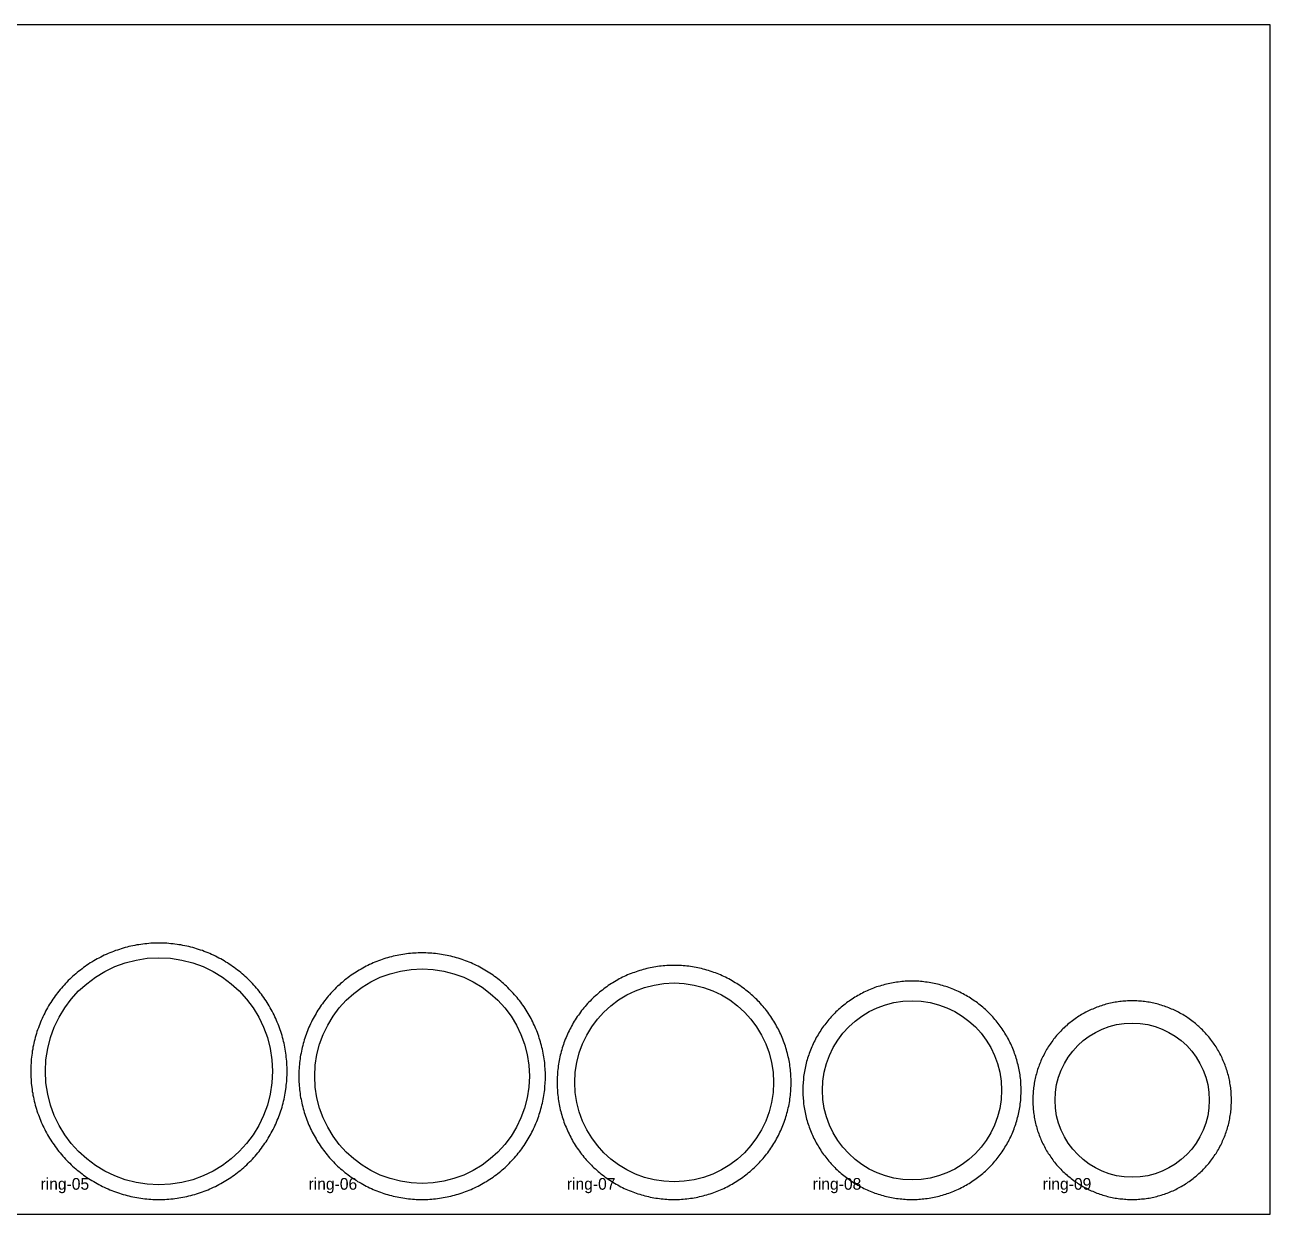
# Model space of a CAD drawing. Header units: millimetres. Extents: x 0 to 2440, y 0 to 1220.
# Drawn here: x 1162 to 2440, y 0 to 1220 of the extents above; entities that cross this region are included whole.
import ezdxf

# ---------------------------------------------------------------- set-up
doc = ezdxf.new("R2010")
doc.units = ezdxf.units.MM
doc.layers.add('CUT_INSIDE', color=5, linetype='Continuous')
doc.layers.add('CUT_OUTSIDE', color=1, linetype='Continuous')

msp = doc.modelspace()

# ---------------------------------------------------------------- linework, layer by layer
at = {"layer": 'CUT_INSIDE'}
for centre, radius in [((1299.9, 146.5), 116.5), ((1569.9, 141.5), 110.1), ((1828.5, 135.1), 102), ((2072.6, 127), 91.9), ((2298.5, 116.9), 79.1)]:
    msp.add_circle(centre, radius, dxfattribs=at)
at = {"layer": 'CUT_OUTSIDE'}
for points in [[(1431.4, 146.5), (1431.4, 148.6), (1431.4, 150.6), (1431.3, 152.7), (1431.2, 154.8), (1431, 156.8), (1430.9, 158.9), (1430.6, 160.9), (1430.4, 163), (1430.1, 165), (1429.8, 167.1), (1429.5, 169.1), (1429.1, 171.2), (1428.7, 173.2), (1428.3, 175.2), (1427.8, 177.2), (1427.3, 179.2), (1426.8, 181.2), (1426.2, 183.2), (1425.6, 185.2), (1425, 187.2), (1424.3, 189.1), (1423.7, 191.1), (1422.9, 193), (1422.2, 194.9), (1421.4, 196.8), (1420.6, 198.7), (1419.8, 200.6), (1418.9, 202.5), (1418, 204.4), (1417.1, 206.2), (1416.2, 208.1), (1415.2, 209.9), (1414.2, 211.7), (1413.1, 213.5), (1412.1, 215.2), (1411, 217), (1409.8, 218.7), (1408.7, 220.4), (1407.5, 222.1), (1406.3, 223.8), (1405.1, 225.5), (1403.8, 227.1), (1402.6, 228.7), (1401.3, 230.3), (1399.9, 231.9), (1398.6, 233.5), (1397.2, 235), (1395.8, 236.5), (1394.4, 238), (1392.9, 239.5), (1391.4, 241), (1390, 242.4), (1388.4, 243.8), (1386.9, 245.2), (1385.3, 246.5), (1383.8, 247.8), (1382.2, 249.2), (1380.5, 250.4), (1378.9, 251.7), (1377.2, 252.9), (1375.5, 254.1), (1373.8, 255.3), (1372.1, 256.4), (1370.4, 257.6), (1368.6, 258.6), (1366.9, 259.7), (1365.1, 260.8), (1363.3, 261.8), (1361.5, 262.7), (1359.6, 263.7), (1357.8, 264.6), (1355.9, 265.5), (1354, 266.4), (1352.2, 267.2), (1350.3, 268), (1348.3, 268.8), (1346.4, 269.5), (1344.5, 270.3), (1342.5, 270.9), (1340.6, 271.6), (1338.6, 272.2), (1336.6, 272.8), (1334.6, 273.4), (1332.6, 273.9), (1330.6, 274.4), (1328.6, 274.9), (1326.6, 275.3), (1324.6, 275.7), (1322.5, 276.1), (1320.5, 276.4), (1318.5, 276.7), (1316.4, 277), (1314.4, 277.2), (1312.3, 277.4), (1310.2, 277.6), (1308.2, 277.8), (1306.1, 277.9), (1304.1, 278), (1302, 278), (1299.9, 278), (1297.9, 278), (1295.8, 278), (1293.7, 277.9), (1291.7, 277.8), (1289.6, 277.6), (1287.5, 277.4), (1285.5, 277.2), (1283.4, 277), (1281.4, 276.7), (1279.4, 276.4), (1277.3, 276.1), (1275.3, 275.7), (1273.3, 275.3), (1271.2, 274.9), (1269.2, 274.4), (1267.2, 273.9), (1265.2, 273.4), (1263.2, 272.8), (1261.3, 272.2), (1259.3, 271.6), (1257.3, 270.9), (1255.4, 270.3), (1253.4, 269.5), (1251.5, 268.8), (1249.6, 268), (1247.7, 267.2), (1245.8, 266.4), (1243.9, 265.5), (1242.1, 264.6), (1240.2, 263.7), (1238.4, 262.7), (1236.6, 261.8), (1234.8, 260.8), (1233, 259.7), (1231.2, 258.6), (1229.5, 257.6), (1227.7, 256.4), (1226, 255.3), (1224.3, 254.1), (1222.6, 252.9), (1221, 251.7), (1219.3, 250.4), (1217.7, 249.2), (1216.1, 247.8), (1214.5, 246.5), (1213, 245.2), (1211.4, 243.8), (1209.9, 242.4), (1208.4, 241), (1206.9, 239.5), (1205.5, 238), (1204.1, 236.5), (1202.7, 235), (1201.3, 233.5), (1199.9, 231.9), (1198.6, 230.3), (1197.3, 228.7), (1196, 227.1), (1194.8, 225.5), (1193.5, 223.8), (1192.3, 222.1), (1191.2, 220.4), (1190, 218.7), (1188.9, 217), (1187.8, 215.2), (1186.7, 213.5), (1185.7, 211.7), (1184.7, 209.9), (1183.7, 208.1), (1182.7, 206.2), (1181.8, 204.4), (1180.9, 202.5), (1180.1, 200.6), (1179.2, 198.7), (1178.4, 196.8), (1177.6, 194.9), (1176.9, 193), (1176.2, 191.1), (1175.5, 189.1), (1174.8, 187.2), (1174.2, 185.2), (1173.6, 183.2), (1173.1, 181.2), (1172.5, 179.2), (1172, 177.2), (1171.6, 175.2), (1171.1, 173.2), (1170.7, 171.2), (1170.4, 169.1), (1170, 167.1), (1169.7, 165), (1169.4, 163), (1169.2, 160.9), (1169, 158.9), (1168.8, 156.8), (1168.7, 154.8), (1168.6, 152.7), (1168.5, 150.6), (1168.4, 148.6), (1168.4, 146.5), (1168.4, 144.4), (1168.5, 142.4), (1168.6, 140.3), (1168.7, 138.3), (1168.8, 136.2), (1169, 134.1), (1169.2, 132.1), (1169.4, 130), (1169.7, 128), (1170, 125.9), (1170.4, 123.9), (1170.7, 121.9), (1171.1, 119.8), (1171.6, 117.8), (1172, 115.8), (1172.5, 113.8), (1173.1, 111.8), (1173.6, 109.8), (1174.2, 107.8), (1174.8, 105.9), (1175.5, 103.9), (1176.2, 102), (1176.9, 100), (1177.6, 98.1), (1178.4, 96.2), (1179.2, 94.3), (1180.1, 92.4), (1180.9, 90.5), (1181.8, 88.7), (1182.7, 86.8), (1183.7, 85), (1184.7, 83.2), (1185.7, 81.4), (1186.7, 79.6), (1187.8, 77.8), (1188.9, 76), (1190, 74.3), (1191.2, 72.6), (1192.3, 70.9), (1193.5, 69.2), (1194.8, 67.6), (1196, 65.9), (1197.3, 64.3), (1198.6, 62.7), (1199.9, 61.1), (1201.3, 59.5), (1202.7, 58), (1204.1, 56.5), (1205.5, 55), (1206.9, 53.5), (1208.4, 52.1), (1209.9, 50.6), (1211.4, 49.2), (1213, 47.9), (1214.5, 46.5), (1216.1, 45.2), (1217.7, 43.9), (1219.3, 42.6), (1221, 41.3), (1222.6, 40.1), (1224.3, 38.9), (1226, 37.7), (1227.7, 36.6), (1229.5, 35.5), (1231.2, 34.4), (1233, 33.3), (1234.8, 32.3), (1236.6, 31.3), (1238.4, 30.3), (1240.2, 29.3), (1242.1, 28.4), (1243.9, 27.5), (1245.8, 26.7), (1247.7, 25.8), (1249.6, 25), (1251.5, 24.2), (1253.4, 23.5), (1255.4, 22.8), (1257.3, 22.1), (1259.3, 21.4), (1261.3, 20.8), (1263.2, 20.2), (1265.2, 19.7), (1267.2, 19.1), (1269.2, 18.6), (1271.2, 18.2), (1273.3, 17.7), (1275.3, 17.3), (1277.3, 17), (1279.4, 16.6), (1281.4, 16.3), (1283.4, 16), (1285.5, 15.8), (1287.5, 15.6), (1289.6, 15.4), (1291.7, 15.3), (1293.7, 15.1), (1295.8, 15.1), (1297.9, 15), (1299.9, 15), (1302, 15), (1304.1, 15.1), (1306.1, 15.1), (1308.2, 15.3), (1310.2, 15.4), (1312.3, 15.6), (1314.4, 15.8), (1316.4, 16), (1318.5, 16.3), (1320.5, 16.6), (1322.5, 17), (1324.6, 17.3), (1326.6, 17.7), (1328.6, 18.2), (1330.6, 18.6), (1332.6, 19.1), (1334.6, 19.7), (1336.6, 20.2), (1338.6, 20.8), (1340.6, 21.4), (1342.5, 22.1), (1344.5, 22.8), (1346.4, 23.5), (1348.3, 24.2), (1350.3, 25), (1352.2, 25.8), (1354, 26.7), (1355.9, 27.5), (1357.8, 28.4), (1359.6, 29.3), (1361.5, 30.3), (1363.3, 31.3), (1365.1, 32.3), (1366.9, 33.3), (1368.6, 34.4), (1370.4, 35.5), (1372.1, 36.6), (1373.8, 37.7), (1375.5, 38.9), (1377.2, 40.1), (1378.9, 41.3), (1380.5, 42.6), (1382.2, 43.9), (1383.8, 45.2), (1385.3, 46.5), (1386.9, 47.9), (1388.4, 49.2), (1390, 50.6), (1391.4, 52.1), (1392.9, 53.5), (1394.4, 55), (1395.8, 56.5), (1397.2, 58), (1398.6, 59.5), (1399.9, 61.1), (1401.3, 62.7), (1402.6, 64.3), (1403.8, 65.9), (1405.1, 67.6), (1406.3, 69.2), (1407.5, 70.9), (1408.7, 72.6), (1409.8, 74.3), (1411, 76), (1412.1, 77.8), (1413.1, 79.6), (1414.2, 81.4), (1415.2, 83.2), (1416.2, 85), (1417.1, 86.8), (1418, 88.7), (1418.9, 90.5), (1419.8, 92.4), (1420.6, 94.3), (1421.4, 96.2), (1422.2, 98.1), (1422.9, 100), (1423.7, 102), (1424.3, 103.9), (1425, 105.9), (1425.6, 107.8), (1426.2, 109.8), (1426.8, 111.8), (1427.3, 113.8), (1427.8, 115.8), (1428.3, 117.8), (1428.7, 119.8), (1429.1, 121.9), (1429.5, 123.9), (1429.8, 125.9), (1430.1, 128), (1430.4, 130), (1430.6, 132.1), (1430.9, 134.1), (1431, 136.2), (1431.2, 138.3), (1431.3, 140.3), (1431.4, 142.4), (1431.4, 144.4), (1431.4, 146.5)], [(1696.4, 141.5), (1696.4, 143.5), (1696.4, 145.5), (1696.3, 147.4), (1696.2, 149.4), (1696, 151.4), (1695.9, 153.4), (1695.7, 155.4), (1695.4, 157.3), (1695.2, 159.3), (1694.9, 161.3), (1694.5, 163.2), (1694.2, 165.2), (1693.8, 167.1), (1693.4, 169.1), (1692.9, 171), (1692.4, 172.9), (1691.9, 174.9), (1691.4, 176.8), (1690.8, 178.7), (1690.2, 180.6), (1689.6, 182.5), (1688.9, 184.3), (1688.3, 186.2), (1687.5, 188.1), (1686.8, 189.9), (1686, 191.7), (1685.2, 193.5), (1684.4, 195.3), (1683.5, 197.1), (1682.6, 198.9), (1681.7, 200.7), (1680.8, 202.4), (1679.8, 204.2), (1678.8, 205.9), (1677.8, 207.6), (1676.7, 209.3), (1675.7, 210.9), (1674.5, 212.6), (1673.4, 214.2), (1672.3, 215.8), (1671.1, 217.4), (1669.9, 219), (1668.6, 220.6), (1667.4, 222.1), (1666.1, 223.6), (1664.8, 225.1), (1663.5, 226.6), (1662.1, 228.1), (1660.8, 229.5), (1659.4, 230.9), (1658, 232.3), (1656.5, 233.7), (1655.1, 235), (1653.6, 236.4), (1652.1, 237.7), (1650.6, 239), (1649, 240.2), (1647.5, 241.4), (1645.9, 242.6), (1644.3, 243.8), (1642.7, 245), (1641, 246.1), (1639.4, 247.2), (1637.7, 248.3), (1636, 249.3), (1634.3, 250.4), (1632.6, 251.4), (1630.9, 252.3), (1629.1, 253.3), (1627.4, 254.2), (1625.6, 255.1), (1623.8, 255.9), (1622, 256.8), (1620.2, 257.6), (1618.3, 258.4), (1616.5, 259.1), (1614.6, 259.8), (1612.8, 260.5), (1610.9, 261.2), (1609, 261.8), (1607.1, 262.4), (1605.2, 263), (1603.3, 263.5), (1601.4, 264), (1599.5, 264.5), (1597.5, 264.9), (1595.6, 265.4), (1593.6, 265.7), (1591.7, 266.1), (1589.7, 266.4), (1587.8, 266.7), (1585.8, 267), (1583.8, 267.2), (1581.8, 267.4), (1579.9, 267.6), (1577.9, 267.7), (1575.9, 267.8), (1573.9, 267.9), (1571.9, 268), (1569.9, 268), (1567.9, 268), (1566, 267.9), (1564, 267.8), (1562, 267.7), (1560, 267.6), (1558, 267.4), (1556, 267.2), (1554.1, 267), (1552.1, 266.7), (1550.1, 266.4), (1548.2, 266.1), (1546.2, 265.7), (1544.3, 265.4), (1542.3, 264.9), (1540.4, 264.5), (1538.5, 264), (1536.6, 263.5), (1534.6, 263), (1532.7, 262.4), (1530.8, 261.8), (1529, 261.2), (1527.1, 260.5), (1525.2, 259.8), (1523.4, 259.1), (1521.5, 258.4), (1519.7, 257.6), (1517.9, 256.8), (1516.1, 255.9), (1514.3, 255.1), (1512.5, 254.2), (1510.7, 253.3), (1509, 252.3), (1507.3, 251.4), (1505.5, 250.4), (1503.8, 249.3), (1502.2, 248.3), (1500.5, 247.2), (1498.8, 246.1), (1497.2, 245), (1495.6, 243.8), (1494, 242.6), (1492.4, 241.4), (1490.8, 240.2), (1489.3, 239), (1487.8, 237.7), (1486.3, 236.4), (1484.8, 235), (1483.3, 233.7), (1481.9, 232.3), (1480.5, 230.9), (1479.1, 229.5), (1477.7, 228.1), (1476.4, 226.6), (1475, 225.1), (1473.7, 223.6), (1472.5, 222.1), (1471.2, 220.6), (1470, 219), (1468.8, 217.4), (1467.6, 215.8), (1466.4, 214.2), (1465.3, 212.6), (1464.2, 210.9), (1463.1, 209.3), (1462.1, 207.6), (1461.1, 205.9), (1460.1, 204.2), (1459.1, 202.4), (1458.1, 200.7), (1457.2, 198.9), (1456.3, 197.1), (1455.5, 195.3), (1454.6, 193.5), (1453.8, 191.7), (1453.1, 189.9), (1452.3, 188.1), (1451.6, 186.2), (1450.9, 184.3), (1450.3, 182.5), (1449.6, 180.6), (1449, 178.7), (1448.5, 176.8), (1447.9, 174.9), (1447.4, 172.9), (1446.9, 171), (1446.5, 169.1), (1446.1, 167.1), (1445.7, 165.2), (1445.3, 163.2), (1445, 161.3), (1444.7, 159.3), (1444.4, 157.3), (1444.2, 155.4), (1444, 153.4), (1443.8, 151.4), (1443.7, 149.4), (1443.6, 147.4), (1443.5, 145.5), (1443.5, 143.5), (1443.4, 141.5), (1443.5, 139.5), (1443.5, 137.5), (1443.6, 135.5), (1443.7, 133.5), (1443.8, 131.6), (1444, 129.6), (1444.2, 127.6), (1444.4, 125.6), (1444.7, 123.7), (1445, 121.7), (1445.3, 119.7), (1445.7, 117.8), (1446.1, 115.8), (1446.5, 113.9), (1446.9, 112), (1447.4, 110), (1447.9, 108.1), (1448.5, 106.2), (1449, 104.3), (1449.6, 102.4), (1450.3, 100.5), (1450.9, 98.6), (1451.6, 96.8), (1452.3, 94.9), (1453.1, 93.1), (1453.8, 91.3), (1454.6, 89.4), (1455.5, 87.6), (1456.3, 85.8), (1457.2, 84.1), (1458.1, 82.3), (1459.1, 80.6), (1460.1, 78.8), (1461.1, 77.1), (1462.1, 75.4), (1463.1, 73.7), (1464.2, 72), (1465.3, 70.4), (1466.4, 68.8), (1467.6, 67.1), (1468.8, 65.5), (1470, 64), (1471.2, 62.4), (1472.5, 60.9), (1473.7, 59.3), (1475, 57.8), (1476.4, 56.4), (1477.7, 54.9), (1479.1, 53.5), (1480.5, 52), (1481.9, 50.7), (1483.3, 49.3), (1484.8, 47.9), (1486.3, 46.6), (1487.8, 45.3), (1489.3, 44), (1490.8, 42.8), (1492.4, 41.5), (1494, 40.3), (1495.6, 39.2), (1497.2, 38), (1498.8, 36.9), (1500.5, 35.8), (1502.2, 34.7), (1503.8, 33.6), (1505.5, 32.6), (1507.3, 31.6), (1509, 30.6), (1510.7, 29.7), (1512.5, 28.8), (1514.3, 27.9), (1516.1, 27), (1517.9, 26.2), (1519.7, 25.4), (1521.5, 24.6), (1523.4, 23.9), (1525.2, 23.2), (1527.1, 22.5), (1529, 21.8), (1530.8, 21.2), (1532.7, 20.6), (1534.6, 20), (1536.6, 19.5), (1538.5, 19), (1540.4, 18.5), (1542.3, 18), (1544.3, 17.6), (1546.2, 17.2), (1548.2, 16.9), (1550.1, 16.6), (1552.1, 16.3), (1554.1, 16), (1556, 15.8), (1558, 15.6), (1560, 15.4), (1562, 15.2), (1564, 15.1), (1566, 15.1), (1567.9, 15), (1569.9, 15), (1571.9, 15), (1573.9, 15.1), (1575.9, 15.1), (1577.9, 15.2), (1579.9, 15.4), (1581.8, 15.6), (1583.8, 15.8), (1585.8, 16), (1587.8, 16.3), (1589.7, 16.6), (1591.7, 16.9), (1593.6, 17.2), (1595.6, 17.6), (1597.5, 18), (1599.5, 18.5), (1601.4, 19), (1603.3, 19.5), (1605.2, 20), (1607.1, 20.6), (1609, 21.2), (1610.9, 21.8), (1612.8, 22.5), (1614.6, 23.2), (1616.5, 23.9), (1618.3, 24.6), (1620.2, 25.4), (1622, 26.2), (1623.8, 27), (1625.6, 27.9), (1627.4, 28.8), (1629.1, 29.7), (1630.9, 30.6), (1632.6, 31.6), (1634.3, 32.6), (1636, 33.6), (1637.7, 34.7), (1639.4, 35.8), (1641, 36.9), (1642.7, 38), (1644.3, 39.2), (1645.9, 40.3), (1647.5, 41.5), (1649, 42.8), (1650.6, 44), (1652.1, 45.3), (1653.6, 46.6), (1655.1, 47.9), (1656.5, 49.3), (1658, 50.7), (1659.4, 52), (1660.8, 53.5), (1662.1, 54.9), (1663.5, 56.4), (1664.8, 57.8), (1666.1, 59.3), (1667.4, 60.9), (1668.6, 62.4), (1669.9, 64), (1671.1, 65.5), (1672.3, 67.1), (1673.4, 68.8), (1674.5, 70.4), (1675.7, 72), (1676.7, 73.7), (1677.8, 75.4), (1678.8, 77.1), (1679.8, 78.8), (1680.8, 80.6), (1681.7, 82.3), (1682.6, 84.1), (1683.5, 85.8), (1684.4, 87.6), (1685.2, 89.4), (1686, 91.3), (1686.8, 93.1), (1687.5, 94.9), (1688.3, 96.8), (1688.9, 98.6), (1689.6, 100.5), (1690.2, 102.4), (1690.8, 104.3), (1691.4, 106.2), (1691.9, 108.1), (1692.4, 110), (1692.9, 112), (1693.4, 113.9), (1693.8, 115.8), (1694.2, 117.8), (1694.5, 119.7), (1694.9, 121.7), (1695.2, 123.7), (1695.4, 125.6), (1695.7, 127.6), (1695.9, 129.6), (1696, 131.6), (1696.2, 133.5), (1696.3, 135.5), (1696.4, 137.5), (1696.4, 139.5), (1696.4, 141.5)], [(1948.6, 135.1), (1948.5, 137), (1948.5, 138.8), (1948.4, 140.7), (1948.3, 142.6), (1948.2, 144.5), (1948, 146.4), (1947.8, 148.2), (1947.6, 150.1), (1947.4, 152), (1947.1, 153.8), (1946.8, 155.7), (1946.4, 157.6), (1946.1, 159.4), (1945.7, 161.3), (1945.2, 163.1), (1944.8, 164.9), (1944.3, 166.7), (1943.8, 168.6), (1943.2, 170.4), (1942.7, 172.2), (1942.1, 174), (1941.5, 175.7), (1940.8, 177.5), (1940.1, 179.3), (1939.4, 181), (1938.7, 182.8), (1937.9, 184.5), (1937.1, 186.2), (1936.3, 187.9), (1935.5, 189.6), (1934.6, 191.2), (1933.7, 192.9), (1932.8, 194.6), (1931.8, 196.2), (1930.9, 197.8), (1929.9, 199.4), (1928.8, 201), (1927.8, 202.6), (1926.7, 204.1), (1925.6, 205.6), (1924.5, 207.2), (1923.4, 208.7), (1922.2, 210.1), (1921, 211.6), (1919.8, 213), (1918.5, 214.5), (1917.3, 215.9), (1916, 217.3), (1914.7, 218.6), (1913.4, 220), (1912, 221.3), (1910.7, 222.6), (1909.3, 223.9), (1907.9, 225.1), (1906.5, 226.4), (1905, 227.6), (1903.6, 228.8), (1902.1, 229.9), (1900.6, 231.1), (1899.1, 232.2), (1897.5, 233.3), (1896, 234.4), (1894.4, 235.4), (1892.8, 236.4), (1891.2, 237.4), (1889.6, 238.4), (1888, 239.4), (1886.3, 240.3), (1884.7, 241.2), (1883, 242), (1881.3, 242.9), (1879.6, 243.7), (1877.9, 244.5), (1876.2, 245.3), (1874.4, 246), (1872.7, 246.7), (1870.9, 247.4), (1869.2, 248), (1867.4, 248.7), (1865.6, 249.3), (1863.8, 249.8), (1862, 250.4), (1860.2, 250.9), (1858.3, 251.4), (1856.5, 251.8), (1854.7, 252.2), (1852.8, 252.6), (1851, 253), (1849.1, 253.3), (1847.3, 253.7), (1845.4, 253.9), (1843.5, 254.2), (1841.7, 254.4), (1839.8, 254.6), (1837.9, 254.8), (1836, 254.9), (1834.1, 255), (1832.3, 255.1), (1830.4, 255.1), (1828.5, 255.1), (1826.6, 255.1), (1824.7, 255.1), (1822.8, 255), (1820.9, 254.9), (1819.1, 254.8), (1817.2, 254.6), (1815.3, 254.4), (1813.4, 254.2), (1811.6, 253.9), (1809.7, 253.7), (1807.8, 253.3), (1806, 253), (1804.1, 252.6), (1802.3, 252.2), (1800.5, 251.8), (1798.6, 251.4), (1796.8, 250.9), (1795, 250.4), (1793.2, 249.8), (1791.4, 249.3), (1789.6, 248.7), (1787.8, 248), (1786, 247.4), (1784.3, 246.7), (1782.5, 246), (1780.8, 245.3), (1779.1, 244.5), (1777.4, 243.7), (1775.7, 242.9), (1774, 242), (1772.3, 241.2), (1770.6, 240.3), (1769, 239.4), (1767.4, 238.4), (1765.8, 237.4), (1764.2, 236.4), (1762.6, 235.4), (1761, 234.4), (1759.4, 233.3), (1757.9, 232.2), (1756.4, 231.1), (1754.9, 229.9), (1753.4, 228.8), (1752, 227.6), (1750.5, 226.4), (1749.1, 225.1), (1747.7, 223.9), (1746.3, 222.6), (1744.9, 221.3), (1743.6, 220), (1742.3, 218.6), (1741, 217.3), (1739.7, 215.9), (1738.4, 214.5), (1737.2, 213), (1736, 211.6), (1734.8, 210.1), (1733.6, 208.7), (1732.5, 207.2), (1731.4, 205.6), (1730.3, 204.1), (1729.2, 202.6), (1728.1, 201), (1727.1, 199.4), (1726.1, 197.8), (1725.1, 196.2), (1724.2, 194.6), (1723.3, 192.9), (1722.4, 191.2), (1721.5, 189.6), (1720.7, 187.9), (1719.8, 186.2), (1719.1, 184.5), (1718.3, 182.8), (1717.6, 181), (1716.9, 179.3), (1716.2, 177.5), (1715.5, 175.7), (1714.9, 174), (1714.3, 172.2), (1713.7, 170.4), (1713.2, 168.6), (1712.7, 166.7), (1712.2, 164.9), (1711.7, 163.1), (1711.3, 161.3), (1710.9, 159.4), (1710.5, 157.6), (1710.2, 155.7), (1709.9, 153.8), (1709.6, 152), (1709.4, 150.1), (1709.1, 148.2), (1709, 146.4), (1708.8, 144.5), (1708.7, 142.6), (1708.6, 140.7), (1708.5, 138.8), (1708.4, 137), (1708.4, 135.1), (1708.4, 133.2), (1708.5, 131.3), (1708.6, 129.4), (1708.7, 127.5), (1708.8, 125.6), (1709, 123.8), (1709.1, 121.9), (1709.4, 120), (1709.6, 118.1), (1709.9, 116.3), (1710.2, 114.4), (1710.5, 112.6), (1710.9, 110.7), (1711.3, 108.9), (1711.7, 107), (1712.2, 105.2), (1712.7, 103.4), (1713.2, 101.6), (1713.7, 99.8), (1714.3, 98), (1714.9, 96.2), (1715.5, 94.4), (1716.2, 92.6), (1716.9, 90.9), (1717.6, 89.1), (1718.3, 87.4), (1719.1, 85.7), (1719.8, 83.9), (1720.7, 82.2), (1721.5, 80.6), (1722.4, 78.9), (1723.3, 77.2), (1724.2, 75.6), (1725.1, 73.9), (1726.1, 72.3), (1727.1, 70.7), (1728.1, 69.1), (1729.2, 67.6), (1730.3, 66), (1731.4, 64.5), (1732.5, 63), (1733.6, 61.5), (1734.8, 60), (1736, 58.5), (1737.2, 57.1), (1738.4, 55.7), (1739.7, 54.3), (1741, 52.9), (1742.3, 51.5), (1743.6, 50.2), (1744.9, 48.8), (1746.3, 47.5), (1747.7, 46.3), (1749.1, 45), (1750.5, 43.8), (1752, 42.6), (1753.4, 41.4), (1754.9, 40.2), (1756.4, 39.1), (1757.9, 37.9), (1759.4, 36.8), (1761, 35.8), (1762.6, 34.7), (1764.2, 33.7), (1765.8, 32.7), (1767.4, 31.7), (1769, 30.8), (1770.6, 29.9), (1772.3, 29), (1774, 28.1), (1775.7, 27.2), (1777.4, 26.4), (1779.1, 25.6), (1780.8, 24.9), (1782.5, 24.1), (1784.3, 23.4), (1786, 22.8), (1787.8, 22.1), (1789.6, 21.5), (1791.4, 20.9), (1793.2, 20.3), (1795, 19.8), (1796.8, 19.3), (1798.6, 18.8), (1800.5, 18.3), (1802.3, 17.9), (1804.1, 17.5), (1806, 17.1), (1807.8, 16.8), (1809.7, 16.5), (1811.6, 16.2), (1813.4, 15.9), (1815.3, 15.7), (1817.2, 15.5), (1819.1, 15.4), (1820.9, 15.2), (1822.8, 15.1), (1824.7, 15.1), (1826.6, 15), (1828.5, 15), (1830.4, 15), (1832.3, 15.1), (1834.1, 15.1), (1836, 15.2), (1837.9, 15.4), (1839.8, 15.5), (1841.7, 15.7), (1843.5, 15.9), (1845.4, 16.2), (1847.3, 16.5), (1849.1, 16.8), (1851, 17.1), (1852.8, 17.5), (1854.7, 17.9), (1856.5, 18.3), (1858.3, 18.8), (1860.2, 19.3), (1862, 19.8), (1863.8, 20.3), (1865.6, 20.9), (1867.4, 21.5), (1869.2, 22.1), (1870.9, 22.8), (1872.7, 23.4), (1874.4, 24.1), (1876.2, 24.9), (1877.9, 25.6), (1879.6, 26.4), (1881.3, 27.2), (1883, 28.1), (1884.7, 29), (1886.3, 29.9), (1888, 30.8), (1889.6, 31.7), (1891.2, 32.7), (1892.8, 33.7), (1894.4, 34.7), (1896, 35.8), (1897.5, 36.8), (1899.1, 37.9), (1900.6, 39.1), (1902.1, 40.2), (1903.6, 41.4), (1905, 42.6), (1906.5, 43.8), (1907.9, 45), (1909.3, 46.3), (1910.7, 47.5), (1912, 48.8), (1913.4, 50.2), (1914.7, 51.5), (1916, 52.9), (1917.3, 54.3), (1918.5, 55.7), (1919.8, 57.1), (1921, 58.5), (1922.2, 60), (1923.4, 61.5), (1924.5, 63), (1925.6, 64.5), (1926.7, 66), (1927.8, 67.6), (1928.8, 69.1), (1929.9, 70.7), (1930.9, 72.3), (1931.8, 73.9), (1932.8, 75.6), (1933.7, 77.2), (1934.6, 78.9), (1935.5, 80.6), (1936.3, 82.2), (1937.1, 83.9), (1937.9, 85.7), (1938.7, 87.4), (1939.4, 89.1), (1940.1, 90.9), (1940.8, 92.6), (1941.5, 94.4), (1942.1, 96.2), (1942.7, 98), (1943.2, 99.8), (1943.8, 101.6), (1944.3, 103.4), (1944.8, 105.2), (1945.2, 107), (1945.7, 108.9), (1946.1, 110.7), (1946.4, 112.6), (1946.8, 114.4), (1947.1, 116.3), (1947.4, 118.1), (1947.6, 120), (1947.8, 121.9), (1948, 123.8), (1948.2, 125.6), (1948.3, 127.5), (1948.4, 129.4), (1948.5, 131.3), (1948.5, 133.2), (1948.6, 135.1)], [(2184.6, 127), (2184.5, 128.8), (2184.5, 130.5), (2184.4, 132.3), (2184.3, 134), (2184.2, 135.8), (2184.1, 137.5), (2183.9, 139.3), (2183.7, 141), (2183.4, 142.8), (2183.2, 144.5), (2182.9, 146.3), (2182.6, 148), (2182.2, 149.7), (2181.9, 151.4), (2181.5, 153.1), (2181, 154.9), (2180.6, 156.6), (2180.1, 158.2), (2179.6, 159.9), (2179.1, 161.6), (2178.5, 163.3), (2177.9, 164.9), (2177.3, 166.6), (2176.7, 168.2), (2176, 169.9), (2175.3, 171.5), (2174.6, 173.1), (2173.9, 174.7), (2173.1, 176.3), (2172.3, 177.8), (2171.5, 179.4), (2170.7, 181), (2169.8, 182.5), (2169, 184), (2168, 185.5), (2167.1, 187), (2166.2, 188.5), (2165.2, 190), (2164.2, 191.4), (2163.2, 192.8), (2162.1, 194.2), (2161.1, 195.6), (2160, 197), (2158.9, 198.4), (2157.7, 199.7), (2156.6, 201.1), (2155.4, 202.4), (2154.2, 203.7), (2153, 204.9), (2151.7, 206.2), (2150.5, 207.4), (2149.2, 208.6), (2147.9, 209.8), (2146.6, 211), (2145.3, 212.2), (2143.9, 213.3), (2142.6, 214.4), (2141.2, 215.5), (2139.8, 216.6), (2138.4, 217.6), (2137, 218.6), (2135.5, 219.6), (2134, 220.6), (2132.6, 221.6), (2131.1, 222.5), (2129.6, 223.4), (2128, 224.3), (2126.5, 225.1), (2125, 226), (2123.4, 226.8), (2121.8, 227.6), (2120.2, 228.3), (2118.6, 229.1), (2117, 229.8), (2115.4, 230.5), (2113.8, 231.1), (2112.1, 231.8), (2110.5, 232.4), (2108.8, 233), (2107.2, 233.5), (2105.5, 234), (2103.8, 234.6), (2102.1, 235), (2100.4, 235.5), (2098.7, 235.9), (2097, 236.3), (2095.3, 236.7), (2093.5, 237), (2091.8, 237.3), (2090.1, 237.6), (2088.3, 237.9), (2086.6, 238.1), (2084.8, 238.3), (2083.1, 238.5), (2081.3, 238.7), (2079.6, 238.8), (2077.8, 238.9), (2076.1, 238.9), (2074.3, 239), (2072.6, 239), (2070.8, 239), (2069, 238.9), (2067.3, 238.9), (2065.5, 238.8), (2063.8, 238.7), (2062, 238.5), (2060.3, 238.3), (2058.5, 238.1), (2056.8, 237.9), (2055, 237.6), (2053.3, 237.3), (2051.6, 237), (2049.8, 236.7), (2048.1, 236.3), (2046.4, 235.9), (2044.7, 235.5), (2043, 235), (2041.3, 234.6), (2039.6, 234), (2037.9, 233.5), (2036.3, 233), (2034.6, 232.4), (2033, 231.8), (2031.3, 231.1), (2029.7, 230.5), (2028.1, 229.8), (2026.5, 229.1), (2024.9, 228.3), (2023.3, 227.6), (2021.7, 226.8), (2020.1, 226), (2018.6, 225.1), (2017.1, 224.3), (2015.5, 223.4), (2014, 222.5), (2012.5, 221.6), (2011.1, 220.6), (2009.6, 219.6), (2008.2, 218.6), (2006.7, 217.6), (2005.3, 216.6), (2003.9, 215.5), (2002.5, 214.4), (2001.2, 213.3), (1999.8, 212.2), (1998.5, 211), (1997.2, 209.8), (1995.9, 208.6), (1994.6, 207.4), (1993.4, 206.2), (1992.1, 204.9), (1990.9, 203.7), (1989.7, 202.4), (1988.5, 201.1), (1987.4, 199.7), (1986.3, 198.4), (1985.1, 197), (1984.1, 195.6), (1983, 194.2), (1981.9, 192.8), (1980.9, 191.4), (1979.9, 190), (1978.9, 188.5), (1978, 187), (1977.1, 185.5), (1976.2, 184), (1975.3, 182.5), (1974.4, 181), (1973.6, 179.4), (1972.8, 177.8), (1972, 176.3), (1971.2, 174.7), (1970.5, 173.1), (1969.8, 171.5), (1969.1, 169.9), (1968.4, 168.2), (1967.8, 166.6), (1967.2, 164.9), (1966.6, 163.3), (1966, 161.6), (1965.5, 159.9), (1965, 158.2), (1964.5, 156.6), (1964.1, 154.9), (1963.6, 153.1), (1963.3, 151.4), (1962.9, 149.7), (1962.5, 148), (1962.2, 146.3), (1961.9, 144.5), (1961.7, 142.8), (1961.4, 141), (1961.2, 139.3), (1961.1, 137.5), (1960.9, 135.8), (1960.8, 134), (1960.7, 132.3), (1960.6, 130.5), (1960.6, 128.8), (1960.6, 127), (1960.6, 125.2), (1960.6, 123.5), (1960.7, 121.7), (1960.8, 120), (1960.9, 118.2), (1961.1, 116.5), (1961.2, 114.7), (1961.4, 113), (1961.7, 111.2), (1961.9, 109.5), (1962.2, 107.7), (1962.5, 106), (1962.9, 104.3), (1963.3, 102.6), (1963.6, 100.9), (1964.1, 99.1), (1964.5, 97.4), (1965, 95.8), (1965.5, 94.1), (1966, 92.4), (1966.6, 90.7), (1967.2, 89.1), (1967.8, 87.4), (1968.4, 85.8), (1969.1, 84.1), (1969.8, 82.5), (1970.5, 80.9), (1971.2, 79.3), (1972, 77.7), (1972.8, 76.2), (1973.6, 74.6), (1974.4, 73), (1975.3, 71.5), (1976.2, 70), (1977.1, 68.5), (1978, 67), (1978.9, 65.5), (1979.9, 64), (1980.9, 62.6), (1981.9, 61.2), (1983, 59.8), (1984.1, 58.4), (1985.1, 57), (1986.3, 55.6), (1987.4, 54.3), (1988.5, 52.9), (1989.7, 51.6), (1990.9, 50.3), (1992.1, 49.1), (1993.4, 47.8), (1994.6, 46.6), (1995.9, 45.4), (1997.2, 44.2), (1998.5, 43), (1999.8, 41.8), (2001.2, 40.7), (2002.5, 39.6), (2003.9, 38.5), (2005.3, 37.4), (2006.7, 36.4), (2008.2, 35.4), (2009.6, 34.4), (2011.1, 33.4), (2012.5, 32.4), (2014, 31.5), (2015.5, 30.6), (2017.1, 29.7), (2018.6, 28.9), (2020.1, 28), (2021.7, 27.2), (2023.3, 26.4), (2024.9, 25.7), (2026.5, 24.9), (2028.1, 24.2), (2029.7, 23.5), (2031.3, 22.9), (2033, 22.2), (2034.6, 21.6), (2036.3, 21), (2037.9, 20.5), (2039.6, 20), (2041.3, 19.4), (2043, 19), (2044.7, 18.5), (2046.4, 18.1), (2048.1, 17.7), (2049.8, 17.3), (2051.6, 17), (2053.3, 16.7), (2055, 16.4), (2056.8, 16.1), (2058.5, 15.9), (2060.3, 15.7), (2062, 15.5), (2063.8, 15.3), (2065.5, 15.2), (2067.3, 15.1), (2069, 15.1), (2070.8, 15), (2072.6, 15), (2074.3, 15), (2076.1, 15.1), (2077.8, 15.1), (2079.6, 15.2), (2081.3, 15.3), (2083.1, 15.5), (2084.8, 15.7), (2086.6, 15.9), (2088.3, 16.1), (2090.1, 16.4), (2091.8, 16.7), (2093.5, 17), (2095.3, 17.3), (2097, 17.7), (2098.7, 18.1), (2100.4, 18.5), (2102.1, 19), (2103.8, 19.4), (2105.5, 20), (2107.2, 20.5), (2108.8, 21), (2110.5, 21.6), (2112.1, 22.2), (2113.8, 22.9), (2115.4, 23.5), (2117, 24.2), (2118.6, 24.9), (2120.2, 25.7), (2121.8, 26.4), (2123.4, 27.2), (2125, 28), (2126.5, 28.9), (2128, 29.7), (2129.6, 30.6), (2131.1, 31.5), (2132.6, 32.4), (2134, 33.4), (2135.5, 34.4), (2137, 35.4), (2138.4, 36.4), (2139.8, 37.4), (2141.2, 38.5), (2142.6, 39.6), (2143.9, 40.7), (2145.3, 41.8), (2146.6, 43), (2147.9, 44.2), (2149.2, 45.4), (2150.5, 46.6), (2151.7, 47.8), (2153, 49.1), (2154.2, 50.3), (2155.4, 51.6), (2156.6, 52.9), (2157.7, 54.3), (2158.9, 55.6), (2160, 57), (2161.1, 58.4), (2162.1, 59.8), (2163.2, 61.2), (2164.2, 62.6), (2165.2, 64), (2166.2, 65.5), (2167.1, 67), (2168, 68.5), (2169, 70), (2169.8, 71.5), (2170.7, 73), (2171.5, 74.6), (2172.3, 76.2), (2173.1, 77.7), (2173.9, 79.3), (2174.6, 80.9), (2175.3, 82.5), (2176, 84.1), (2176.7, 85.8), (2177.3, 87.4), (2177.9, 89.1), (2178.5, 90.7), (2179.1, 92.4), (2179.6, 94.1), (2180.1, 95.8), (2180.6, 97.4), (2181, 99.1), (2181.5, 100.9), (2181.9, 102.6), (2182.2, 104.3), (2182.6, 106), (2182.9, 107.7), (2183.2, 109.5), (2183.4, 111.2), (2183.7, 113), (2183.9, 114.7), (2184.1, 116.5), (2184.2, 118.2), (2184.3, 120), (2184.4, 121.7), (2184.5, 123.5), (2184.5, 125.2), (2184.6, 127)], [(2400.4, 116.9), (2400.3, 118.5), (2400.3, 120.1), (2400.2, 121.7), (2400.2, 123.3), (2400, 124.9), (2399.9, 126.5), (2399.7, 128.1), (2399.6, 129.7), (2399.3, 131.3), (2399.1, 132.8), (2398.8, 134.4), (2398.6, 136), (2398.2, 137.6), (2397.9, 139.1), (2397.5, 140.7), (2397.2, 142.2), (2396.7, 143.8), (2396.3, 145.3), (2395.9, 146.9), (2395.4, 148.4), (2394.9, 149.9), (2394.3, 151.4), (2393.8, 152.9), (2393.2, 154.4), (2392.6, 155.9), (2392, 157.4), (2391.3, 158.8), (2390.7, 160.3), (2390, 161.7), (2389.3, 163.2), (2388.5, 164.6), (2387.8, 166), (2387, 167.4), (2386.2, 168.8), (2385.3, 170.1), (2384.5, 171.5), (2383.6, 172.8), (2382.7, 174.2), (2381.8, 175.5), (2380.9, 176.8), (2379.9, 178.1), (2379, 179.4), (2378, 180.6), (2377, 181.9), (2375.9, 183.1), (2374.9, 184.3), (2373.8, 185.5), (2372.7, 186.7), (2371.6, 187.8), (2370.5, 189), (2369.4, 190.1), (2368.2, 191.2), (2367, 192.3), (2365.8, 193.3), (2364.6, 194.4), (2363.4, 195.4), (2362.2, 196.4), (2360.9, 197.4), (2359.6, 198.4), (2358.4, 199.3), (2357, 200.3), (2355.7, 201.2), (2354.4, 202.1), (2353.1, 202.9), (2351.7, 203.8), (2350.3, 204.6), (2348.9, 205.4), (2347.5, 206.2), (2346.1, 207), (2344.7, 207.7), (2343.3, 208.4), (2341.8, 209.1), (2340.4, 209.8), (2338.9, 210.4), (2337.5, 211), (2336, 211.6), (2334.5, 212.2), (2333, 212.8), (2331.5, 213.3), (2329.9, 213.8), (2328.4, 214.3), (2326.9, 214.8), (2325.3, 215.2), (2323.8, 215.6), (2322.2, 216), (2320.7, 216.3), (2319.1, 216.7), (2317.5, 217), (2316, 217.3), (2314.4, 217.5), (2312.8, 217.8), (2311.2, 218), (2309.6, 218.2), (2308, 218.4), (2306.5, 218.5), (2304.9, 218.6), (2303.3, 218.7), (2301.7, 218.8), (2300.1, 218.8), (2298.5, 218.8), (2296.9, 218.8), (2295.3, 218.8), (2293.7, 218.7), (2292.1, 218.6), (2290.5, 218.5), (2288.9, 218.4), (2287.3, 218.2), (2285.7, 218), (2284.1, 217.8), (2282.5, 217.5), (2280.9, 217.3), (2279.4, 217), (2277.8, 216.7), (2276.2, 216.3), (2274.7, 216), (2273.1, 215.6), (2271.6, 215.2), (2270, 214.8), (2268.5, 214.3), (2267, 213.8), (2265.4, 213.3), (2263.9, 212.8), (2262.4, 212.2), (2260.9, 211.6), (2259.5, 211), (2258, 210.4), (2256.5, 209.8), (2255.1, 209.1), (2253.6, 208.4), (2252.2, 207.7), (2250.8, 207), (2249.4, 206.2), (2248, 205.4), (2246.6, 204.6), (2245.2, 203.8), (2243.9, 202.9), (2242.5, 202.1), (2241.2, 201.2), (2239.9, 200.3), (2238.6, 199.3), (2237.3, 198.4), (2236, 197.4), (2234.7, 196.4), (2233.5, 195.4), (2232.3, 194.4), (2231.1, 193.3), (2229.9, 192.3), (2228.7, 191.2), (2227.5, 190.1), (2226.4, 189), (2225.3, 187.8), (2224.2, 186.7), (2223.1, 185.5), (2222, 184.3), (2221, 183.1), (2219.9, 181.9), (2218.9, 180.6), (2217.9, 179.4), (2217, 178.1), (2216, 176.8), (2215.1, 175.5), (2214.2, 174.2), (2213.3, 172.8), (2212.4, 171.5), (2211.6, 170.1), (2210.7, 168.8), (2209.9, 167.4), (2209.2, 166), (2208.4, 164.6), (2207.7, 163.2), (2206.9, 161.7), (2206.3, 160.3), (2205.6, 158.8), (2204.9, 157.4), (2204.3, 155.9), (2203.7, 154.4), (2203.1, 152.9), (2202.6, 151.4), (2202, 149.9), (2201.5, 148.4), (2201.1, 146.9), (2200.6, 145.3), (2200.2, 143.8), (2199.8, 142.2), (2199.4, 140.7), (2199, 139.1), (2198.7, 137.6), (2198.4, 136), (2198.1, 134.4), (2197.8, 132.8), (2197.6, 131.3), (2197.4, 129.7), (2197.2, 128.1), (2197, 126.5), (2196.9, 124.9), (2196.8, 123.3), (2196.7, 121.7), (2196.6, 120.1), (2196.6, 118.5), (2196.6, 116.9), (2196.6, 115.3), (2196.6, 113.7), (2196.7, 112.1), (2196.8, 110.5), (2196.9, 108.9), (2197, 107.3), (2197.2, 105.7), (2197.4, 104.1), (2197.6, 102.5), (2197.8, 101), (2198.1, 99.4), (2198.4, 97.8), (2198.7, 96.2), (2199, 94.7), (2199.4, 93.1), (2199.8, 91.6), (2200.2, 90), (2200.6, 88.5), (2201.1, 86.9), (2201.5, 85.4), (2202, 83.9), (2202.6, 82.4), (2203.1, 80.9), (2203.7, 79.4), (2204.3, 77.9), (2204.9, 76.4), (2205.6, 75), (2206.3, 73.5), (2206.9, 72.1), (2207.7, 70.6), (2208.4, 69.2), (2209.2, 67.8), (2209.9, 66.4), (2210.7, 65), (2211.6, 63.7), (2212.4, 62.3), (2213.3, 61), (2214.2, 59.6), (2215.1, 58.3), (2216, 57), (2217, 55.7), (2217.9, 54.4), (2218.9, 53.2), (2219.9, 51.9), (2221, 50.7), (2222, 49.5), (2223.1, 48.3), (2224.2, 47.1), (2225.3, 46), (2226.4, 44.8), (2227.5, 43.7), (2228.7, 42.6), (2229.9, 41.5), (2231.1, 40.5), (2232.3, 39.4), (2233.5, 38.4), (2234.7, 37.4), (2236, 36.4), (2237.3, 35.4), (2238.6, 34.5), (2239.9, 33.5), (2241.2, 32.6), (2242.5, 31.7), (2243.9, 30.9), (2245.2, 30), (2246.6, 29.2), (2248, 28.4), (2249.4, 27.6), (2250.8, 26.8), (2252.2, 26.1), (2253.6, 25.4), (2255.1, 24.7), (2256.5, 24), (2258, 23.4), (2259.5, 22.8), (2260.9, 22.2), (2262.4, 21.6), (2263.9, 21), (2265.4, 20.5), (2267, 20), (2268.5, 19.5), (2270, 19), (2271.6, 18.6), (2273.1, 18.2), (2274.7, 17.8), (2276.2, 17.5), (2277.8, 17.1), (2279.4, 16.8), (2280.9, 16.5), (2282.5, 16.3), (2284.1, 16), (2285.7, 15.8), (2287.3, 15.6), (2288.9, 15.5), (2290.5, 15.3), (2292.1, 15.2), (2293.7, 15.1), (2295.3, 15.1), (2296.9, 15), (2298.5, 15), (2300.1, 15), (2301.7, 15.1), (2303.3, 15.1), (2304.9, 15.2), (2306.5, 15.3), (2308, 15.5), (2309.6, 15.6), (2311.2, 15.8), (2312.8, 16), (2314.4, 16.3), (2316, 16.5), (2317.5, 16.8), (2319.1, 17.1), (2320.7, 17.5), (2322.2, 17.8), (2323.8, 18.2), (2325.3, 18.6), (2326.9, 19), (2328.4, 19.5), (2329.9, 20), (2331.5, 20.5), (2333, 21), (2334.5, 21.6), (2336, 22.2), (2337.5, 22.8), (2338.9, 23.4), (2340.4, 24), (2341.8, 24.7), (2343.3, 25.4), (2344.7, 26.1), (2346.1, 26.8), (2347.5, 27.6), (2348.9, 28.4), (2350.3, 29.2), (2351.7, 30), (2353.1, 30.9), (2354.4, 31.7), (2355.7, 32.6), (2357, 33.5), (2358.4, 34.5), (2359.6, 35.4), (2360.9, 36.4), (2362.2, 37.4), (2363.4, 38.4), (2364.6, 39.4), (2365.8, 40.5), (2367, 41.5), (2368.2, 42.6), (2369.4, 43.7), (2370.5, 44.8), (2371.6, 46), (2372.7, 47.1), (2373.8, 48.3), (2374.9, 49.5), (2375.9, 50.7), (2377, 51.9), (2378, 53.2), (2379, 54.4), (2379.9, 55.7), (2380.9, 57), (2381.8, 58.3), (2382.7, 59.6), (2383.6, 61), (2384.5, 62.3), (2385.3, 63.7), (2386.2, 65), (2387, 66.4), (2387.8, 67.8), (2388.5, 69.2), (2389.3, 70.6), (2390, 72.1), (2390.7, 73.5), (2391.3, 75), (2392, 76.4), (2392.6, 77.9), (2393.2, 79.4), (2393.8, 80.9), (2394.3, 82.4), (2394.9, 83.9), (2395.4, 85.4), (2395.9, 86.9), (2396.3, 88.5), (2396.7, 90), (2397.2, 91.6), (2397.5, 93.1), (2397.9, 94.7), (2398.2, 96.2), (2398.6, 97.8), (2398.8, 99.4), (2399.1, 101), (2399.3, 102.5), (2399.6, 104.1), (2399.7, 105.7), (2399.9, 107.3), (2400, 108.9), (2400.2, 110.5), (2400.2, 112.1), (2400.3, 113.7), (2400.3, 115.3), (2400.4, 116.9)]]:
    msp.add_lwpolyline(points, close=True, dxfattribs=at)
at = {"layer": 'SHEET_EDGE'}
msp.add_lwpolyline([(0, 0), (2440, 0), (2440, 1220), (0, 1220)], close=True, dxfattribs=at)

# ---------------------------------------------------------------- texts
at = {"layer": 'NOTES'}
for s, p in [('ring-05', (1178.4, 25)), ('ring-06', (1453.4, 25)), ('ring-07', (1718.4, 25)), ('ring-08', (1970.6, 25)), ('ring-09', (2206.6, 25))]:
    msp.add_text(s, height=12, dxfattribs=at).set_placement(p)

doc.saveas('drawing.dxf')
